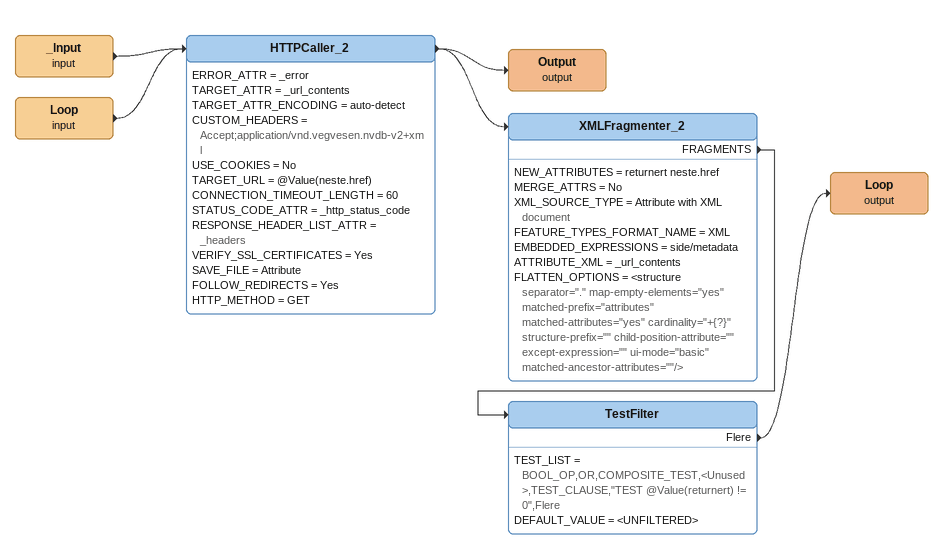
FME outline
_Input (input)
    -> HTTPCaller_2
Loop (input)
    -> HTTPCaller_2
HTTPCaller_2
    ERROR_ATTR = _error
    TARGET_ATTR = _url_contents
    TARGET_ATTR_ENCODING = auto-detect
    CUSTOM_HEADERS = Accept;application/vnd.vegvesen.nvdb-v2+xml
    USE_COOKIES = No
    TARGET_URL = @Value(neste.href)
    CONNECTION_TIMEOUT_LENGTH = 60
    STATUS_CODE_ATTR = _http_status_code
    RESPONSE_HEADER_LIST_ATTR = _headers
    VERIFY_SSL_CERTIFICATES = Yes
    SAVE_FILE = Attribute
    FOLLOW_REDIRECTS = Yes
    HTTP_METHOD = GET
    -> XMLFragmenter_2
    -> Output (output)
Output (output)
XMLFragmenter_2
    NEW_ATTRIBUTES = returnert neste.href
    MERGE_ATTRS = No
    XML_SOURCE_TYPE = Attribute with XML document
    FEATURE_TYPES_FORMAT_NAME = XML
    EMBEDDED_EXPRESSIONS = side/metadata
    ATTRIBUTE_XML = _url_contents
    FLATTEN_OPTIONS = <structure separator="." map-empty-elements="yes" matched-prefix="attributes" matched-attributes="yes" cardinality="+{?}" structure-prefix="" child-position-attribute="" except-expression="" ui-mode="basic" matched-ancestor-attributes=""/>
    FRAGMENTS -> TestFilter
TestFilter
    TEST_LIST = BOOL_OP,OR,COMPOSITE_TEST,<Unused>,TEST_CLAUSE,"TEST @Value(returnert) != 0",Flere
    DEFAULT_VALUE = <UNFILTERED>
    Flere -> Loop (output)
Loop (output)
